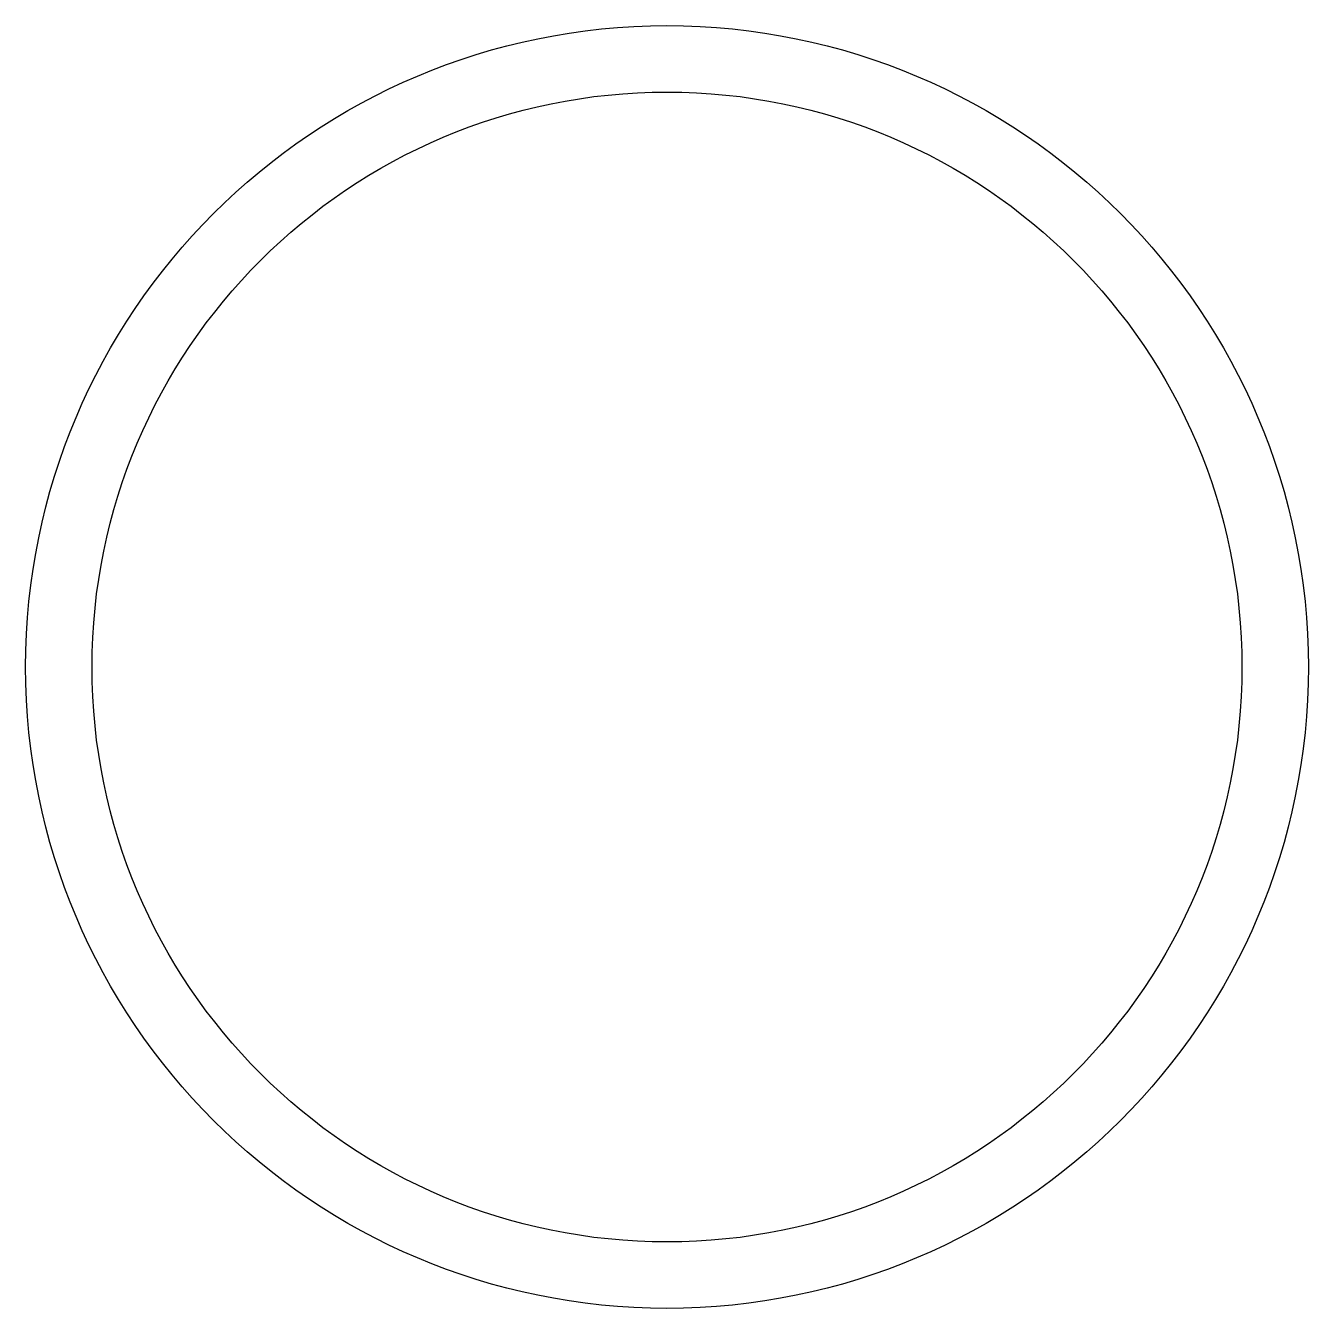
# Model space of a CAD drawing. Extents: x -24.1 to 24.1, y 0 to 48.3.
import ezdxf

# ---------------------------------------------------------------- set-up
doc = ezdxf.new("R2010")
doc.units = 0

msp = doc.modelspace()

# ---------------------------------------------------------------- linework, layer by layer
for radius in [24.15, 21.65]:
    msp.add_circle((0, 24.15), radius)

doc.saveas('drawing.dxf')
